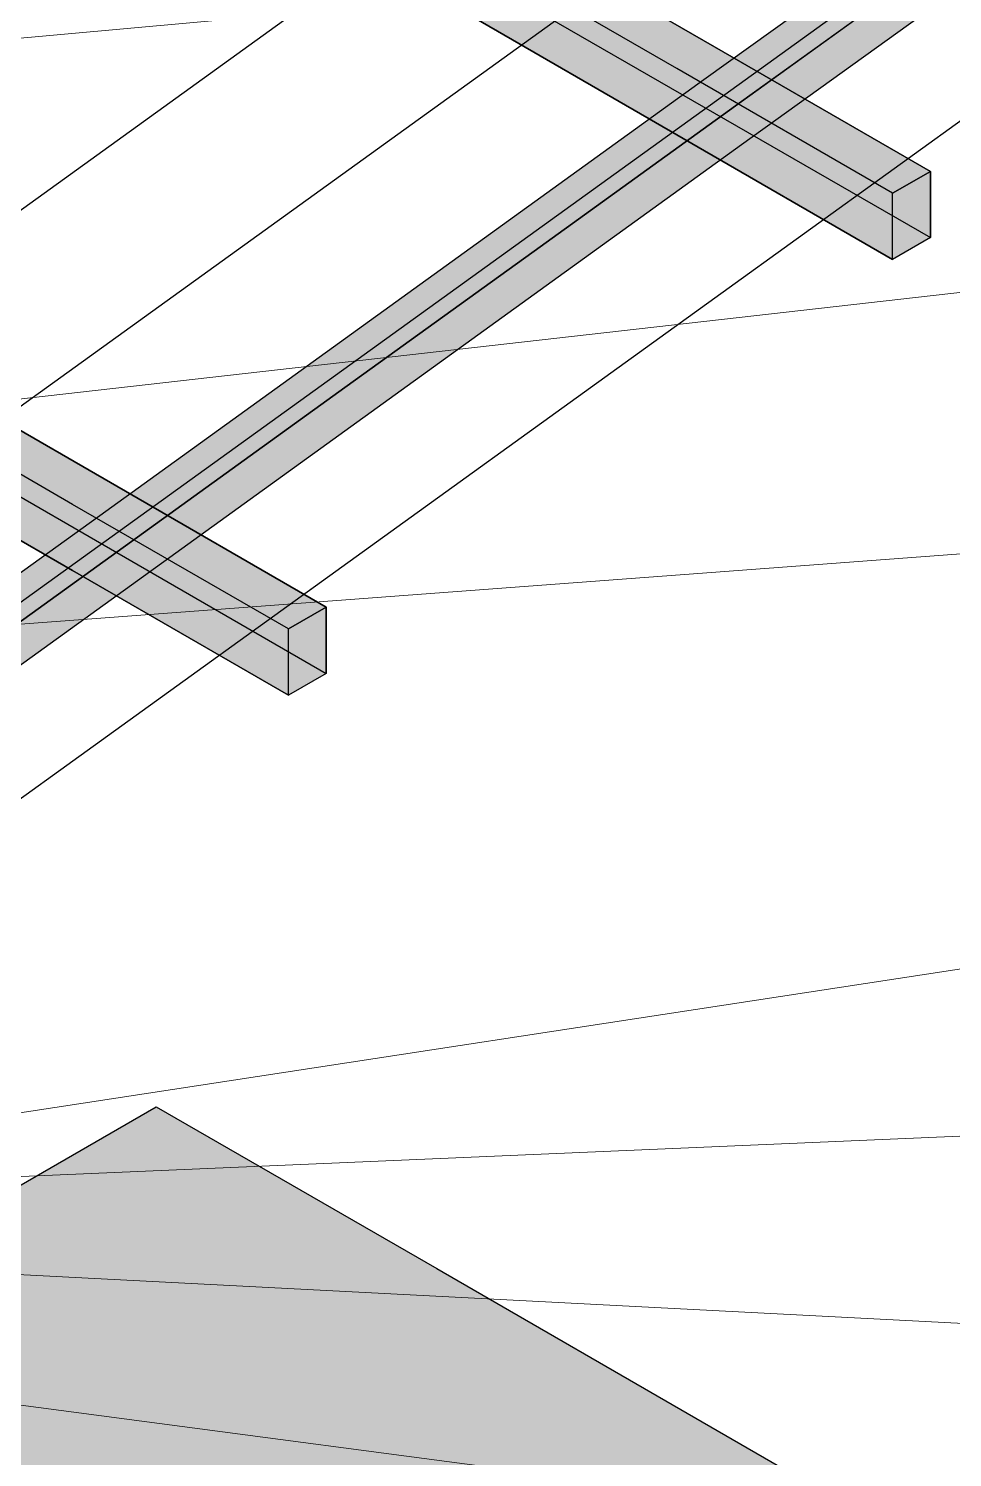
# Model space of a CAD drawing. Header units: metres. Extents: x 0 to 18.2, y -10 to 8.9.
# Drawn here: x 3.658 to 4.718, y 4.998 to 6.637 of the extents above; entities that cross this region are included whole.
import ezdxf

# ---------------------------------------------------------------- set-up
doc = ezdxf.new("R2010")
doc.units = ezdxf.units.M
doc.header["$LTSCALE"] = 0.25
doc.layers.add('ISO-ARISTAS', color=8, linetype='CONTINUOUS')
doc.layers.add('ISO-CONCRETO-SUP', color=254, linetype='CONTINUOUS', true_color=0xe8e8e8)
doc.layers.add('LLAMADAS', color=30, linetype='CONTINUOUS', lineweight=18)

msp = doc.modelspace()

# ---------------------------------------------------------------- linework, layer by layer
at = {"layer": 'ISO-ARISTAS', "color": 250}
for p, q in [((4.8874, 7.322), (2.7977, 5.8139)), ((5.0606, 7.222), (2.9709, 5.7139)), ((5.2338, 7.122), (3.1441, 5.6139)), ((5.4071, 7.022), (3.3173, 5.5139)), ((4.4451, 6.6161), (4.1977, 6.759)), ((4.1977, 6.759), (4.4451, 6.6161)), ((4.4328, 6.5785), (4.6637, 6.7452)), ((4.4018, 6.5911), (4.1544, 6.734)), ((4.4018, 6.5911), (4.1544, 6.734)), ((4.707, 6.7202), (4.4761, 6.5535)), ((4.4761, 6.5535), (4.707, 6.7202)), ((4.1977, 6.683), (4.4451, 6.5401)), ((4.1977, 6.683), (4.4451, 6.5401)), ((4.4018, 6.5151), (4.1544, 6.658)), ((4.1544, 6.658), (4.4018, 6.5151)), ((4.707, 6.6702), (4.4761, 6.5035)), ((4.6926, 6.4732), (4.4451, 6.6161)), ((4.4451, 6.6161), (4.6926, 6.4732)), ((4.6493, 6.4482), (4.4018, 6.5911)), ((4.6493, 6.4482), (4.4018, 6.5911)), ((4.2018, 6.4118), (4.4328, 6.5785)), ((4.4761, 6.5535), (4.2451, 6.3868)), ((4.2451, 6.3868), (4.4761, 6.5535)), ((4.4451, 6.5401), (4.6926, 6.3972)), ((4.4451, 6.5401), (4.6926, 6.3972)), ((4.6493, 6.3722), (4.4018, 6.5151)), ((4.4018, 6.5151), (4.6493, 6.3722)), ((4.4761, 6.5035), (4.2451, 6.3368)), ((4.6926, 6.4732), (4.6493, 6.4482)), ((4.6493, 6.4482), (4.6926, 6.4732)), ((4.6926, 6.3972), (4.6926, 6.4732)), ((4.6926, 6.4732), (4.6926, 6.3972)), ((4.6493, 6.3722), (4.6493, 6.4482)), ((4.6493, 6.3722), (4.6493, 6.4482)), ((3.9709, 6.2452), (4.2018, 6.4118)), ((4.6926, 6.3972), (4.6493, 6.3722)), ((4.6926, 6.3972), (4.6493, 6.3722)), ((4.2451, 6.3868), (4.0142, 6.2202)), ((4.0142, 6.2202), (4.2451, 6.3868)), ((4.2451, 6.3368), (4.0142, 6.1702)), ((3.7523, 6.1161), (3.5049, 6.259)), ((3.5049, 6.259), (3.7523, 6.1161)), ((3.709, 6.0911), (3.4616, 6.234)), ((3.709, 6.0911), (3.4616, 6.234)), ((3.74, 6.0785), (3.9709, 6.2452)), ((3.7833, 6.0535), (4.0142, 6.2202)), ((4.0142, 6.2202), (3.7833, 6.0535)), ((3.5049, 6.183), (3.7523, 6.0401)), ((3.5049, 6.183), (3.7523, 6.0401)), ((4.0142, 6.1702), (3.7833, 6.0035)), ((3.709, 6.0151), (3.4616, 6.158)), ((3.4616, 6.158), (3.709, 6.0151)), ((3.9998, 5.9733), (3.7523, 6.1161)), ((3.7523, 6.1161), (3.9998, 5.9733)), ((3.9565, 5.9482), (3.709, 6.0911)), ((3.9565, 5.9482), (3.709, 6.0911)), ((3.509, 5.9118), (3.74, 6.0785)), ((3.7833, 6.0535), (3.5523, 5.8868)), ((3.5523, 5.8868), (3.7833, 6.0535)), ((3.7523, 6.0401), (3.9998, 5.8972)), ((3.7523, 6.0401), (3.9998, 5.8972)), ((3.7833, 6.0035), (3.5523, 5.8368)), ((3.9565, 5.8723), (3.709, 6.0151)), ((3.709, 6.0151), (3.9565, 5.8723)), ((3.9998, 5.9733), (3.9565, 5.9482)), ((3.9565, 5.9482), (3.9998, 5.9733)), ((3.9998, 5.8972), (3.9998, 5.9733)), ((3.9998, 5.9733), (3.9998, 5.8972)), ((3.9565, 5.8723), (3.9565, 5.9482)), ((3.9565, 5.8723), (3.9565, 5.9482)), ((3.9998, 5.8972), (3.9565, 5.8723)), ((3.9998, 5.8972), (3.9565, 5.8723)), ((3.4801, 5.2125), (3.8049, 5.4)), ((3.8049, 5.4), (4.1266, 5.2143)), ((4.1266, 5.2143), (4.4482, 5.0286)), ((4.4482, 5.0286), (4.7699, 4.8429))]:
    msp.add_line(p, q, dxfattribs=at)
at = {"layer": 'ISO-CONCRETO-SUP', "true_color": 0x6b737d}
for points in [[(4.1977, 6.759), (4.4451, 6.6161), (4.1544, 6.734), (4.4018, 6.5911)], [(4.1977, 6.683), (4.4451, 6.5401), (4.1544, 6.658), (4.4018, 6.5151)], [(4.4451, 6.6161), (4.6926, 6.4732), (4.4018, 6.5911), (4.6493, 6.4482)], [(4.4451, 6.5401), (4.6926, 6.3972), (4.4018, 6.5151), (4.6493, 6.3722)], [(3.5049, 6.259), (3.7523, 6.1161), (3.4616, 6.234), (3.709, 6.0911)], [(3.5049, 6.183), (3.7523, 6.0401), (3.4616, 6.158), (3.709, 6.0151)], [(3.7523, 6.1161), (3.9998, 5.9733), (3.709, 6.0911), (3.9565, 5.9482)], [(3.7523, 6.0401), (3.9998, 5.8972), (3.709, 6.0151), (3.9565, 5.8723)]]:
    msp.add_solid(points, dxfattribs=at)
at = {"layer": 'ISO-CONCRETO-SUP', "true_color": 0x616771}
for points in [[(4.1977, 6.683), (4.4451, 6.5401), (4.1977, 6.759), (4.4451, 6.6161)], [(4.1544, 6.658), (4.4018, 6.5151), (4.1544, 6.734), (4.4018, 6.5911)], [(4.4451, 6.5401), (4.6926, 6.3972), (4.4451, 6.6161), (4.6926, 6.4732)], [(4.4018, 6.5151), (4.6493, 6.3722), (4.4018, 6.5911), (4.6493, 6.4482)], [(3.5049, 6.183), (3.7523, 6.0401), (3.5049, 6.259), (3.7523, 6.1161)], [(3.4616, 6.158), (3.709, 6.0151), (3.4616, 6.234), (3.709, 6.0911)], [(3.7523, 6.0401), (3.9998, 5.8972), (3.7523, 6.1161), (3.9998, 5.9733)], [(3.709, 6.0151), (3.9565, 5.8723), (3.709, 6.0911), (3.9565, 5.9482)]]:
    msp.add_solid(points, dxfattribs=at)
at = {"layer": 'ISO-CONCRETO-SUP', "true_color": 0x6e7681}
for points in [[(4.6637, 6.7452), (4.707, 6.7202), (4.4328, 6.5785), (4.4761, 6.5535)], [(4.4328, 6.5785), (4.4761, 6.5535), (4.2018, 6.4118), (4.2451, 6.3868)], [(4.2018, 6.4118), (4.2451, 6.3868), (3.9709, 6.2452), (4.0142, 6.2202)], [(3.9709, 6.2452), (4.0142, 6.2202), (3.74, 6.0785), (3.7833, 6.0535)], [(3.74, 6.0785), (3.7833, 6.0535), (3.509, 5.9118), (3.5523, 5.8868)]]:
    msp.add_solid(points, dxfattribs=at)
at = {"layer": 'ISO-CONCRETO-SUP', "true_color": 0x575d65}
for points in [[(4.707, 6.6702), (4.4761, 6.5035), (4.707, 6.7202), (4.4761, 6.5535)], [(4.4761, 6.5035), (4.2451, 6.3368), (4.4761, 6.5535), (4.2451, 6.3868)], [(4.6926, 6.3972), (4.6493, 6.3722), (4.6926, 6.4732), (4.6493, 6.4482)], [(4.2451, 6.3368), (4.0142, 6.1702), (4.2451, 6.3868), (4.0142, 6.2202)], [(4.0142, 6.1702), (3.7833, 6.0035), (4.0142, 6.2202), (3.7833, 6.0535)], [(3.7833, 6.0035), (3.5523, 5.8368), (3.7833, 6.0535), (3.5523, 5.8868)], [(3.9998, 5.8972), (3.9565, 5.8723), (3.9998, 5.9733), (3.9565, 5.9482)]]:
    msp.add_solid(points, dxfattribs=at)
at = {"layer": 'ISO-CONCRETO-SUP', "true_color": 0xc9c7c0}
for points in [[(3.8049, 5.4), (4.1266, 5.2143), (3.4801, 5.2125), (3.8018, 5.0268)], [(4.1266, 5.2143), (4.4482, 5.0286), (3.8018, 5.0268), (4.1235, 4.8411)], [(3.4801, 5.2125), (3.8018, 5.0268), (3.1554, 5.025), (3.4771, 4.8393)], [(3.8018, 5.0268), (4.1235, 4.8411), (3.4771, 4.8393), (3.7987, 4.6536)], [(4.4482, 5.0286), (4.7699, 4.8429), (4.1235, 4.8411), (4.4451, 4.6554)]]:
    msp.add_solid(points, dxfattribs=at)
at = {"layer": 'LLAMADAS'}
for p, q in [((6.24, 6.8639), (2.9389, 6.5607)), ((6.24, 6.5058), (1.7757, 5.9999)), ((6.24, 6.1477), (2.1248, 5.8395)), ((6.24, 5.7897), (3.0082, 5.295)), ((6.24, 5.4316), (3.145, 5.298)), ((6.24, 5.0735), (2.7224, 5.255)), ((6.24, 4.7154), (3.192, 5.1181))]:
    msp.add_line(p, q, dxfattribs=at)

doc.saveas('drawing.dxf')
